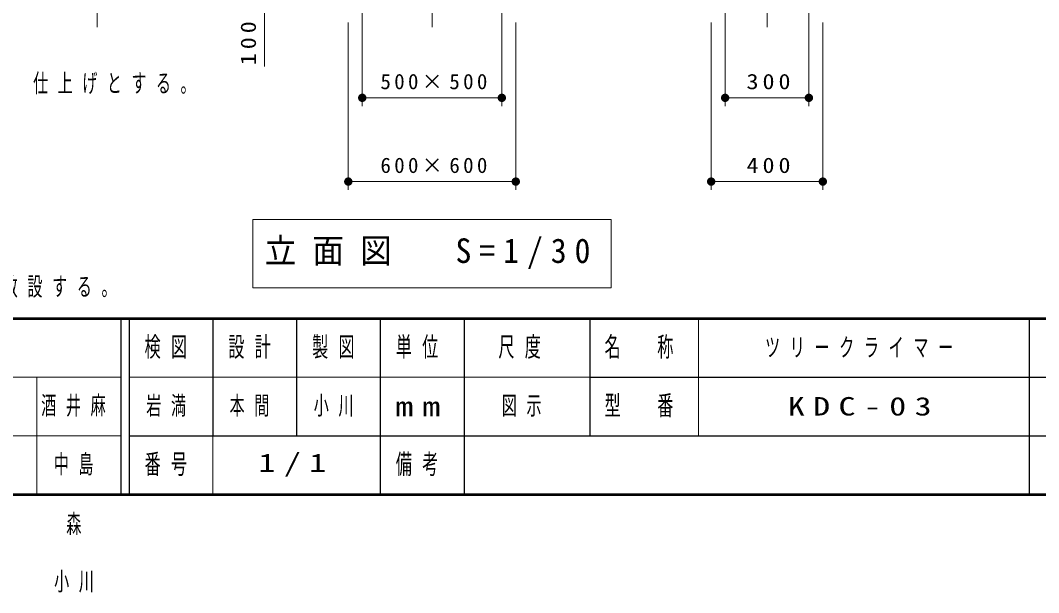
# Model space of a CAD drawing. Units: millimetres on the paper, scale 1:30. Extents: x -385 to 0, y -12 to 267.
# Drawn here: x -255.5 to -133.9, y -11.7 to 56.6 of the extents above; entities that cross this region are included whole.
import ezdxf
from ezdxf.enums import TextEntityAlignment as Align

# ---------------------------------------------------------------- set-up
doc = ezdxf.new("R2010")
doc.units = ezdxf.units.MM
doc.linetypes.add('USER2', pattern=[6, 3, -1, 1, -1])
doc.layers.add('LY_1', color=7, linetype='Continuous', lineweight=25)
doc.styles.add('ＭＳ ゴシック', font='')
doc.styles.get('ＭＳ ゴシック').set_extended_font_data('MS Gothic')

# ---------------------------------------------------------------- blocks, each defined once
blk = doc.blocks.new('filled_dot')
at = {"color": 0, "linetype": 'Continuous', "lineweight": -2, "const_width": 1.25}
blk.add_lwpolyline([(-0.625, 0, 1), (0.625, 0, 1)], format="xyb", close=True, dxfattribs=at)

msp = doc.modelspace()

# ---------------------------------------------------------------- linework, layer by layer
at = {"layer": 'LY_1', "linetype": 'USER2', "lineweight": 13}
for p, q in [((-206.323, 55.772), (-206.323, 165.916)), ((-246.323, 55.772), (-246.323, 74.074)), ((-166.323, 55.772), (-166.323, 74.074))]:
    msp.add_line(p, q, dxfattribs=at)
at = {"layer": 'LY_1', "lineweight": 13}
for p, q in [((-214.656, 61.352), (-214.656, 46.352)), ((-197.99, 61.352), (-197.99, 46.352)), ((-171.323, 61.352), (-171.323, 46.352)), ((-161.323, 61.352), (-161.323, 46.352)), ((-226.323, 51.106), (-226.323, 60.685)), ((-216.323, 56.352), (-216.323, 36.352)), ((-196.323, 56.352), (-196.323, 36.352)), ((-172.99, 56.352), (-172.99, 36.352)), ((-159.656, 56.352), (-159.656, 36.352)), ((-197.99, 47.352), (-214.656, 47.352)), ((-161.323, 47.352), (-171.323, 47.352)), ((-196.323, 37.352), (-216.323, 37.352)), ((-159.656, 37.352), (-172.99, 37.352)), ((-227.723, 32.81), (-227.723, 24.677)), ((-184.923, 32.81), (-227.723, 32.81)), ((-184.923, 24.677), (-184.923, 32.81)), ((-227.723, 24.677), (-184.923, 24.677)), ((-174.5, 21), (-174.5, 7)), ((-385, 14), (-243.5, 14)), ((-253.5, 14), (-253.5, 0)), ((-242.5, 14), (-187.5, 14)), ((-385, 7), (-243.5, 7)), ((-232.5, 7), (-232.5, 0))]:
    msp.add_line(p, q, dxfattribs=at)
at = {"layer": 'LY_1', "lineweight": 50}
for p, q in [((-385, 21), (0, 21)), ((-385, 0), (0, 0))]:
    msp.add_line(p, q, dxfattribs=at)
at = {"layer": 'LY_1'}
for p, q in [((-243.5, 21), (-243.5, 0)), ((-242.5, 21), (-242.5, 0)), ((-232.5, 21), (-232.5, 7)), ((-222.5, 21), (-222.5, 7)), ((-212.5, 21), (-212.5, 0)), ((-202.5, 21), (-202.5, 7)), ((-187.5, 21), (-187.5, 7)), ((-135, 21), (-135, 0)), ((-187.5, 14), (-70, 14)), ((-242.5, 7), (0, 7)), ((-202.5, 7), (-202.5, 0))]:
    msp.add_line(p, q, dxfattribs=at)

# ---------------------------------------------------------------- block references
at = {"layer": 'LY_1', "lineweight": 13, "xscale": 0.4, "yscale": 0.4}
for p in [(-214.656, 47.352), (-171.323, 47.352), (-216.323, 37.352), (-172.99, 37.352)]:
    msp.add_blockref('filled_dot', p, dxfattribs=at)
at = {"layer": 'LY_1', "lineweight": 13, "xscale": 0.4, "yscale": 0.4, "rotation": 180}
for p in [(-197.99, 47.352), (-161.323, 47.352), (-196.323, 37.352), (-159.656, 37.352)]:
    msp.add_blockref('filled_dot', p, dxfattribs=at)

# ---------------------------------------------------------------- texts
at = {"layer": 'LY_1', "style": 'ＭＳ ゴシック', "width": 0.6}
msp.add_text('森', height=2.199, dxfattribs=at).set_placement((-250, -3.5), align=Align.MIDDLE_LEFT)
at = {"layer": 'LY_1', "insert": (-227.323, 54.106), "char_height": 1.833, "attachment_point": 8, "rotation": 90, "style": 'ＭＳ ゴシック'}
msp.add_mtext('\\T1.33;\\W1.15;100', dxfattribs=at)
at = {"layer": 'LY_1', "style": 'ＭＳ ゴシック'}
for s, insert, char_height, attachment_point in [('\\T1.63;\\W0.6;鋼材は、電気亜鉛メッキ処理の上、ポリエステル樹脂粉体塗装（ペールグレー/ライトグリーン）仕上げとする。', (-381.563, 47.474), 2.199, 7), ('\\T1.32;500×500', (-205.903, 48.352), 1.833, 8), ('\\T1.33;\\W1.15;300', (-165.906, 48.352), 1.833, 8), ('\\T1.32;600×600', (-205.903, 38.352), 1.833, 8), ('\\T1.33;\\W1.15;400', (-165.906, 38.352), 1.833, 8), ('\\T1.5;\\W0.95;立面図\u3000S=1/30', (-226.323, 28.743), 2.933, 4), ('\\T1.64;\\W0.6;安全領域内には、障害物等がないものとし、落下高さに見合った衝撃吸収性能を有する素材を敷設する。', (-381.563, 23.474), 2.199, 7), ('\\T1.64;\\W0.6;検図', (-237.5, 17.5), 2.346, 5), ('\\T1.64;\\W0.6;設計', (-227.5, 17.5), 2.346, 5), ('\\T1.64;\\W0.6;製図', (-217.5, 17.5), 2.346, 5), ('\\T1.64;\\W0.6;単位', (-207.5, 17.5), 2.346, 5), ('\\T1.64;\\W0.6;尺度', (-195.25, 17.5), 2.346, 5), ('\\T1.64;\\W0.6;名\u3000称', (-181, 17.5), 2.346, 5), ('\\T1.64;\\W0.6;ツリークライマー', (-154.75, 17.5), 2.199, 5), ('\\T1.64;\\W0.6;酒井麻', (-253, 10.5), 2.199, 4), ('\\T1.64;\\W0.6;岩満', (-237.5, 10.5), 2.199, 5), ('\\T1.64;\\W0.6;本間', (-230.5, 10.5), 2.199, 4), ('\\T1.64;\\W0.6;小川', (-217.5, 10.5), 2.199, 5), ('\\T1.5;\\W1.35;mm', (-207.5, 10.5), 2.346, 5), ('\\T1.64;\\W0.6;図示', (-198, 10.5), 2.199, 4), ('\\T1.64;\\W0.6;型\u3000番', (-181, 10.5), 2.346, 5), ('\\T1.5;\\W1.35;KDC-03', (-154.75, 10.5), 2.199, 5), ('\\T1.64;\\W0.6;中島', (-251.5, 3.5), 2.199, 4), ('\\T1.64;\\W0.6;番号', (-237.5, 3.5), 2.346, 5), ('\\T1.5;\\W1.35;1/1', (-222.5, 3.5), 2.199, 5), ('\\T1.64;\\W0.6;備考', (-207.5, 3.5), 2.346, 5), ('\\T1.64;\\W0.6;小川', (-248.5, -10.5), 2.199, 5)]:
    msp.add_mtext(s, dxfattribs=dict(at, insert=insert, char_height=char_height, attachment_point=attachment_point))

doc.saveas('drawing.dxf')
